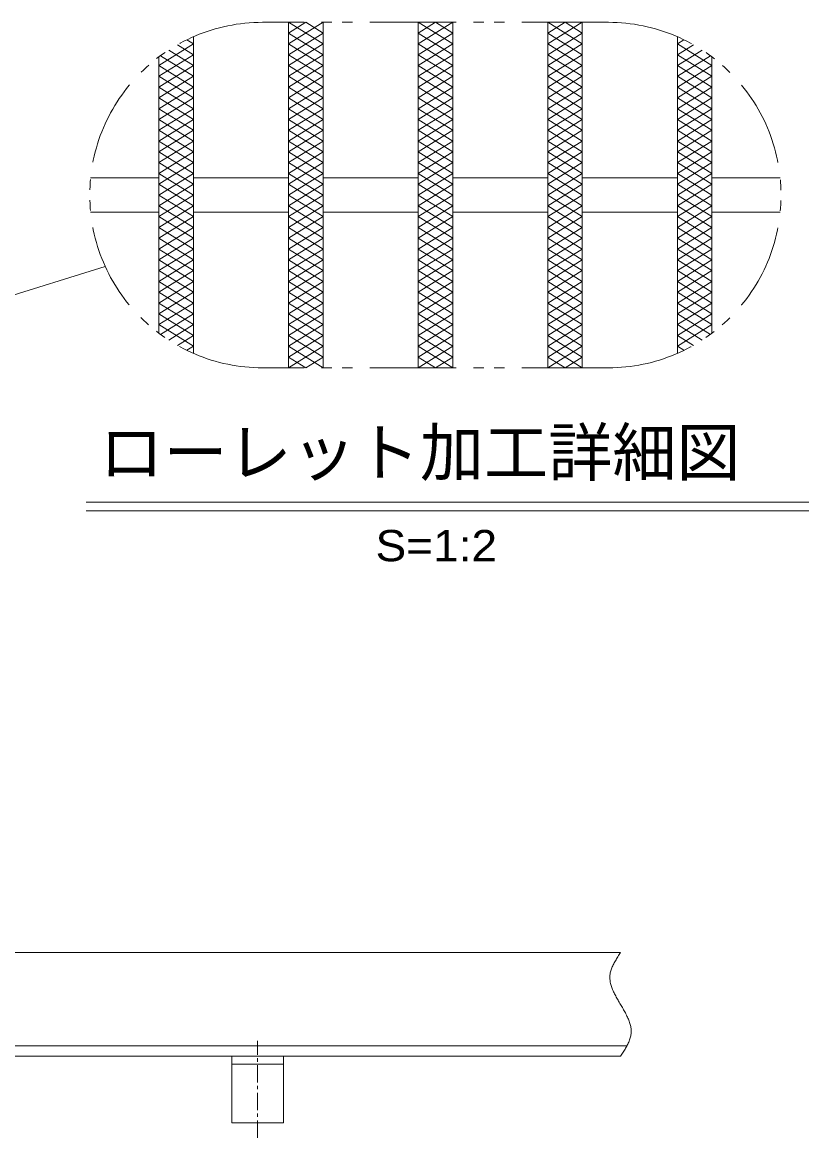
# Model space of a CAD drawing. Units: millimetres, scale not verified. Extents: x -1050 to 1050, y -742 to 742.
# Drawn here: x 236.5 to 464, y 53.9 to 376.7 of the extents above; entities that cross this region are included whole.
import ezdxf
from ezdxf.enums import TextEntityAlignment as Align

# ---------------------------------------------------------------- set-up
doc = ezdxf.new("R2010")
doc.units = ezdxf.units.MM
doc.header["$LTSCALE"] = 5
doc.linetypes.add('CHAIN1', pattern=[8, 5, -1, 1, -1])
doc.linetypes.add('DOUBLE_CHAIN1', pattern=[8.8, 5, -1, 0.6, -0.6, 0.6, -1])
for name, color, linetype, lineweight in [('0-1_寸法注釈', 2, 'Continuous', 9), ('0-2_想像線', 134, 'DOUBLE_CHAIN1', 9), ('0-3_ハッチング', 4, 'Continuous', 9), ('0-6_枠', 7, 'Continuous', 9), ('0-7_蓋', 5, 'Continuous', 9), ('0-8_アンカー', 7, 'Continuous', 9)]:
    doc.layers.add(name, color=color, linetype=linetype, lineweight=lineweight)
doc.styles.add('HG丸ｺﾞｼｯｸM-PRO', font='')
doc.styles.get('HG丸ｺﾞｼｯｸM-PRO').set_extended_font_data('HG丸ｺﾞｼｯｸM-PRO')

# ---------------------------------------------------------------- blocks, each defined once
blk = doc.blocks.new('A$C5D7C781A')
at = {"layer": '0-8_アンカー', "color": 6, "linetype": 'CHAIN1'}
blk.add_line((37.5, 140.11), (37.5, 0), dxfattribs=at)
at = {"layer": '0-8_アンカー'}
for p, q in [((0, 118.78), (0, 22.26)), ((0, 118.78), (75, 118.78)), ((75, 118.78), (75, 22.26)), ((75, 33.76), (0, 33.76)), ((0, 22.26), (75, 22.26))]:
    blk.add_line(p, q, dxfattribs=at)

msp = doc.modelspace()

# ---------------------------------------------------------------- linework, layer by layer
at = {"layer": '0-1_寸法注釈'}
for p, q in [((260.477, 306.055), (134.793, 267.208)), ((254.95, 237.836), (463.989, 237.836)), ((254.95, 235.336), (463.989, 235.336))]:
    msp.add_line(p, q, dxfattribs=at)
at = {"layer": '0-2_想像線'}
for p, q in [((405.994, 376.746), (305.994, 376.746)), ((405.994, 276.746), (305.994, 276.746))]:
    msp.add_line(p, q, dxfattribs=at)
for points in [[(409.55, 107.475), (409.359, 107.182), (409.169, 106.888), (408.98, 106.595), (408.792, 106.301), (408.608, 106.007), (408.427, 105.714), (408.249, 105.42), (408.076, 105.126), (407.909, 104.831), (407.747, 104.537), (407.592, 104.242), (407.443, 103.947), (407.303, 103.652), (407.171, 103.357), (407.048, 103.061), (406.935, 102.765), (406.832, 102.468), (406.741, 102.172), (406.661, 101.874), (406.593, 101.577), (406.538, 101.279), (406.497, 100.98), (406.47, 100.681), (406.458, 100.381), (406.46, 100.081), (406.476, 99.781), (406.505, 99.48), (406.547, 99.178), (406.601, 98.876), (406.666, 98.574), (406.743, 98.272), (406.829, 97.969), (406.926, 97.665), (407.032, 97.362), (407.147, 97.058), (407.27, 96.753), (407.401, 96.449), (407.538, 96.144), (407.683, 95.839)], [(407.683, 95.839), (407.833, 95.534), (407.989, 95.229), (408.15, 94.923), (408.316, 94.617), (408.485, 94.312), (408.657, 94.006), (408.833, 93.7), (409.01, 93.394), (409.189, 93.087), (409.369, 92.781), (409.55, 92.475)], [(411.417, 89.111), (411.267, 89.416), (411.111, 89.721), (410.95, 90.027), (410.784, 90.333), (410.615, 90.638), (410.443, 90.944), (410.267, 91.25), (410.09, 91.556), (409.911, 91.863), (409.731, 92.169), (409.55, 92.475), (409.55, 92.475)], [(409.55, 77.475), (409.741, 77.768), (409.931, 78.062), (410.12, 78.355), (410.308, 78.649), (410.492, 78.943), (410.673, 79.236), (410.851, 79.53), (411.024, 79.824), (411.191, 80.119), (411.353, 80.413), (411.508, 80.708), (411.657, 81.003), (411.797, 81.298), (411.929, 81.593), (412.052, 81.889), (412.165, 82.185), (412.268, 82.481), (412.359, 82.778), (412.439, 83.076), (412.507, 83.373), (412.562, 83.671), (412.603, 83.97), (412.63, 84.269), (412.642, 84.569), (412.64, 84.869), (412.624, 85.169), (412.595, 85.47), (412.553, 85.772), (412.499, 86.074), (412.434, 86.376), (412.358, 86.678), (412.271, 86.981), (412.174, 87.285), (412.068, 87.588), (411.953, 87.892), (411.83, 88.197), (411.699, 88.501), (411.562, 88.806), (411.417, 89.111)]]:
    msp.add_lwpolyline(points, dxfattribs=at)
for centre, start, end in [((305.994, 326.746), 90, 270), ((405.994, 326.746), 270, 90)]:
    msp.add_arc(centre, 50, start, end, dxfattribs=at)
at = {"layer": '0-3_ハッチング'}
for p, q in [((313.494, 370.496), (323.494, 376.746)), ((313.494, 376.746), (323.494, 370.496)), ((313.494, 373.621), (318.494, 376.746)), ((318.494, 376.746), (323.494, 373.621)), ((350.994, 370.496), (360.994, 376.746)), ((350.994, 376.746), (360.994, 370.496)), ((350.994, 373.621), (355.994, 376.746)), ((355.994, 376.746), (360.994, 373.621)), ((388.494, 370.496), (398.494, 376.746)), ((388.494, 376.746), (398.494, 370.496)), ((388.494, 373.621), (393.494, 376.746)), ((393.494, 376.746), (398.494, 373.621)), ((284.084, 371.69), (285.994, 370.496)), ((313.494, 367.371), (323.494, 373.621)), ((313.494, 373.621), (323.494, 367.371)), ((350.994, 367.371), (360.994, 373.621)), ((350.994, 373.621), (360.994, 367.371)), ((388.494, 367.371), (398.494, 373.621)), ((388.494, 373.621), (398.494, 367.371)), ((425.994, 370.496), (427.905, 371.69)), ((275.994, 364.246), (285.994, 370.496)), ((278.83, 368.723), (285.994, 364.246)), ((281.369, 370.261), (285.994, 367.371)), ((313.494, 364.246), (323.494, 370.496)), ((313.494, 370.496), (323.494, 364.246)), ((350.994, 364.246), (360.994, 370.496)), ((350.994, 370.496), (360.994, 364.246)), ((388.494, 364.246), (398.494, 370.496)), ((388.494, 370.496), (398.494, 364.246)), ((425.994, 370.496), (435.994, 364.246)), ((425.994, 367.371), (430.619, 370.261)), ((425.994, 364.246), (433.159, 368.723)), ((275.994, 361.121), (285.994, 367.371)), ((276.452, 367.085), (285.994, 361.121)), ((313.494, 361.121), (323.494, 367.371)), ((313.494, 367.371), (323.494, 361.121)), ((350.994, 361.121), (360.994, 367.371)), ((350.994, 367.371), (360.994, 361.121)), ((388.494, 361.121), (398.494, 367.371)), ((388.494, 367.371), (398.494, 361.121)), ((425.994, 367.371), (435.994, 361.121)), ((425.994, 361.121), (435.537, 367.085)), ((275.994, 364.246), (285.994, 357.996)), ((275.994, 357.996), (285.994, 364.246)), ((313.494, 364.246), (323.494, 357.996)), ((313.494, 357.996), (323.494, 364.246)), ((350.994, 364.246), (360.994, 357.996)), ((350.994, 357.996), (360.994, 364.246)), ((388.494, 364.246), (398.494, 357.996)), ((388.494, 357.996), (398.494, 364.246)), ((425.994, 364.246), (435.994, 357.996)), ((425.994, 357.996), (435.994, 364.246)), ((275.994, 361.121), (285.994, 354.871)), ((275.994, 354.871), (285.994, 361.121)), ((313.494, 361.121), (323.494, 354.871)), ((313.494, 354.871), (323.494, 361.121)), ((350.994, 361.121), (360.994, 354.871)), ((350.994, 354.871), (360.994, 361.121)), ((388.494, 361.121), (398.494, 354.871)), ((388.494, 354.871), (398.494, 361.121)), ((425.994, 361.121), (435.994, 354.871)), ((425.994, 354.871), (435.994, 361.121)), ((275.994, 357.996), (285.994, 351.746)), ((275.994, 351.746), (285.994, 357.996)), ((313.494, 357.996), (323.494, 351.746)), ((313.494, 351.746), (323.494, 357.996)), ((350.994, 357.996), (360.994, 351.746)), ((350.994, 351.746), (360.994, 357.996)), ((388.494, 357.996), (398.494, 351.746)), ((388.494, 351.746), (398.494, 357.996)), ((425.994, 357.996), (435.994, 351.746)), ((425.994, 351.746), (435.994, 357.996)), ((275.994, 354.871), (285.994, 348.621)), ((275.994, 348.621), (285.994, 354.871)), ((313.494, 354.871), (323.494, 348.621)), ((313.494, 348.621), (323.494, 354.871)), ((350.994, 354.871), (360.994, 348.621)), ((350.994, 348.621), (360.994, 354.871)), ((388.494, 354.871), (398.494, 348.621)), ((388.494, 348.621), (398.494, 354.871)), ((425.994, 354.871), (435.994, 348.621)), ((425.994, 348.621), (435.994, 354.871)), ((275.994, 351.746), (285.994, 345.496)), ((275.994, 345.496), (285.994, 351.746)), ((313.494, 345.496), (323.494, 351.746)), ((313.494, 351.746), (323.494, 345.496)), ((350.994, 351.746), (360.994, 345.496)), ((350.994, 345.496), (360.994, 351.746)), ((388.494, 351.746), (398.494, 345.496)), ((388.494, 345.496), (398.494, 351.746)), ((425.994, 351.746), (435.994, 345.496)), ((425.994, 345.496), (435.994, 351.746)), ((275.994, 348.621), (285.994, 342.371)), ((275.994, 342.371), (285.994, 348.621)), ((275.994, 339.246), (285.994, 345.496)), ((275.994, 345.496), (285.994, 339.246)), ((313.494, 348.621), (323.494, 342.371)), ((313.494, 342.371), (323.494, 348.621)), ((313.494, 339.246), (323.494, 345.496)), ((313.494, 345.496), (323.494, 339.246)), ((350.994, 348.621), (360.994, 342.371)), ((350.994, 342.371), (360.994, 348.621)), ((350.994, 339.246), (360.994, 345.496)), ((350.994, 345.496), (360.994, 339.246)), ((388.494, 348.621), (398.494, 342.371)), ((388.494, 342.371), (398.494, 348.621)), ((388.494, 339.246), (398.494, 345.496)), ((388.494, 345.496), (398.494, 339.246)), ((425.994, 348.621), (435.994, 342.371)), ((425.994, 342.371), (435.994, 348.621)), ((425.994, 339.246), (435.994, 345.496)), ((425.994, 345.496), (435.994, 339.246)), ((275.994, 336.121), (285.994, 342.371)), ((275.994, 342.371), (285.994, 336.121)), ((313.494, 336.121), (323.494, 342.371)), ((313.494, 342.371), (323.494, 336.121)), ((350.994, 336.121), (360.994, 342.371)), ((350.994, 342.371), (360.994, 336.121)), ((388.494, 336.121), (398.494, 342.371)), ((388.494, 342.371), (398.494, 336.121)), ((425.994, 336.121), (435.994, 342.371)), ((425.994, 342.371), (435.994, 336.121)), ((275.994, 332.996), (285.994, 339.246)), ((275.994, 339.246), (285.994, 332.996)), ((313.494, 332.996), (323.494, 339.246)), ((313.494, 339.246), (323.494, 332.996)), ((350.994, 332.996), (360.994, 339.246)), ((350.994, 339.246), (360.994, 332.996)), ((388.494, 332.996), (398.494, 339.246)), ((388.494, 339.246), (398.494, 332.996)), ((425.994, 332.996), (435.994, 339.246)), ((425.994, 339.246), (435.994, 332.996)), ((275.994, 329.871), (285.994, 336.121)), ((275.994, 336.121), (285.994, 329.871)), ((313.494, 329.871), (323.494, 336.121)), ((313.494, 336.121), (323.494, 329.871)), ((350.994, 329.871), (360.994, 336.121)), ((350.994, 336.121), (360.994, 329.871)), ((388.494, 329.871), (398.494, 336.121)), ((388.494, 336.121), (398.494, 329.871)), ((425.994, 329.871), (435.994, 336.121)), ((425.994, 336.121), (435.994, 329.871)), ((275.994, 326.746), (285.994, 332.996)), ((275.994, 332.996), (285.994, 326.746)), ((313.494, 326.746), (323.494, 332.996)), ((313.494, 332.996), (323.494, 326.746)), ((350.994, 326.746), (360.994, 332.996)), ((350.994, 332.996), (360.994, 326.746)), ((388.494, 326.746), (398.494, 332.996)), ((388.494, 332.996), (398.494, 326.746)), ((425.994, 326.746), (435.994, 332.996)), ((425.994, 332.996), (435.994, 326.746)), ((275.994, 323.621), (285.994, 329.871)), ((275.994, 329.871), (285.994, 323.621)), ((313.494, 323.621), (323.494, 329.871)), ((313.494, 329.871), (323.494, 323.621)), ((350.994, 323.621), (360.994, 329.871)), ((350.994, 329.871), (360.994, 323.621)), ((388.494, 323.621), (398.494, 329.871)), ((388.494, 329.871), (398.494, 323.621)), ((425.994, 323.621), (435.994, 329.871)), ((425.994, 329.871), (435.994, 323.621)), ((275.994, 320.496), (285.994, 326.746)), ((275.994, 326.746), (285.994, 320.496)), ((313.494, 320.496), (323.494, 326.746)), ((313.494, 326.746), (323.494, 320.496)), ((350.994, 320.496), (360.994, 326.746)), ((350.994, 326.746), (360.994, 320.496)), ((388.494, 320.496), (398.494, 326.746)), ((388.494, 326.746), (398.494, 320.496)), ((425.994, 320.496), (435.994, 326.746)), ((425.994, 326.746), (435.994, 320.496)), ((275.994, 317.371), (285.994, 323.621)), ((275.994, 323.621), (285.994, 317.371)), ((313.494, 317.371), (323.494, 323.621)), ((313.494, 323.621), (323.494, 317.371)), ((350.994, 317.371), (360.994, 323.621)), ((350.994, 323.621), (360.994, 317.371)), ((388.494, 317.371), (398.494, 323.621)), ((388.494, 323.621), (398.494, 317.371)), ((425.994, 317.371), (435.994, 323.621)), ((425.994, 323.621), (435.994, 317.371)), ((275.994, 314.246), (285.994, 320.496)), ((275.994, 320.496), (285.994, 314.246)), ((313.494, 314.246), (323.494, 320.496)), ((313.494, 320.496), (323.494, 314.246)), ((350.994, 314.246), (360.994, 320.496)), ((350.994, 320.496), (360.994, 314.246)), ((388.494, 314.246), (398.494, 320.496)), ((388.494, 320.496), (398.494, 314.246)), ((425.994, 314.246), (435.994, 320.496)), ((425.994, 320.496), (435.994, 314.246)), ((275.994, 311.121), (285.994, 317.371)), ((275.994, 317.371), (285.994, 311.121)), ((313.494, 311.121), (323.494, 317.371)), ((313.494, 317.371), (323.494, 311.121)), ((350.994, 311.121), (360.994, 317.371)), ((350.994, 317.371), (360.994, 311.121)), ((388.494, 311.121), (398.494, 317.371)), ((388.494, 317.371), (398.494, 311.121)), ((425.994, 311.121), (435.994, 317.371)), ((425.994, 317.371), (435.994, 311.121)), ((275.994, 307.996), (285.994, 314.246)), ((275.994, 314.246), (285.994, 307.996)), ((313.494, 307.996), (323.494, 314.246)), ((313.494, 314.246), (323.494, 307.996)), ((350.994, 307.996), (360.994, 314.246)), ((350.994, 314.246), (360.994, 307.996)), ((388.494, 307.996), (398.494, 314.246)), ((388.494, 314.246), (398.494, 307.996)), ((425.994, 307.996), (435.994, 314.246)), ((425.994, 314.246), (435.994, 307.996)), ((275.994, 304.871), (285.994, 311.121)), ((275.994, 311.121), (285.994, 304.871)), ((313.494, 304.871), (323.494, 311.121)), ((313.494, 311.121), (323.494, 304.871)), ((350.994, 304.871), (360.994, 311.121)), ((350.994, 311.121), (360.994, 304.871)), ((388.494, 304.871), (398.494, 311.121)), ((388.494, 311.121), (398.494, 304.871)), ((425.994, 304.871), (435.994, 311.121)), ((425.994, 311.121), (435.994, 304.871)), ((275.994, 301.746), (285.994, 307.996)), ((275.994, 307.996), (285.994, 301.746)), ((313.494, 301.746), (323.494, 307.996)), ((313.494, 307.996), (323.494, 301.746)), ((350.994, 301.746), (360.994, 307.996)), ((350.994, 307.996), (360.994, 301.746)), ((388.494, 301.746), (398.494, 307.996)), ((388.494, 307.996), (398.494, 301.746)), ((425.994, 301.746), (435.994, 307.996)), ((425.994, 307.996), (435.994, 301.746)), ((275.994, 304.871), (285.994, 298.621)), ((275.994, 298.621), (285.994, 304.871)), ((313.494, 304.871), (323.494, 298.621)), ((313.494, 298.621), (323.494, 304.871)), ((350.994, 304.871), (360.994, 298.621)), ((350.994, 298.621), (360.994, 304.871)), ((388.494, 304.871), (398.494, 298.621)), ((388.494, 298.621), (398.494, 304.871)), ((425.994, 304.871), (435.994, 298.621)), ((425.994, 298.621), (435.994, 304.871)), ((275.994, 301.746), (285.994, 295.496)), ((275.994, 295.496), (285.994, 301.746)), ((313.494, 301.746), (323.494, 295.496)), ((313.494, 295.496), (323.494, 301.746)), ((350.994, 301.746), (360.994, 295.496)), ((350.994, 295.496), (360.994, 301.746)), ((388.494, 301.746), (398.494, 295.496)), ((388.494, 295.496), (398.494, 301.746)), ((425.994, 301.746), (435.994, 295.496)), ((425.994, 295.496), (435.994, 301.746)), ((275.994, 298.621), (285.994, 292.371)), ((275.994, 292.371), (285.994, 298.621)), ((313.494, 298.621), (323.494, 292.371)), ((313.494, 292.371), (323.494, 298.621)), ((350.994, 298.621), (360.994, 292.371)), ((350.994, 292.371), (360.994, 298.621)), ((388.494, 298.621), (398.494, 292.371)), ((388.494, 292.371), (398.494, 298.621)), ((425.994, 298.621), (435.994, 292.371)), ((425.994, 292.371), (435.994, 298.621)), ((275.994, 295.496), (285.994, 289.246)), ((275.994, 289.246), (285.994, 295.496)), ((313.494, 295.496), (323.494, 289.246)), ((313.494, 289.246), (323.494, 295.496)), ((350.994, 295.496), (360.994, 289.246)), ((350.994, 289.246), (360.994, 295.496)), ((388.494, 295.496), (398.494, 289.246)), ((388.494, 289.246), (398.494, 295.496)), ((425.994, 295.496), (435.994, 289.246)), ((425.994, 289.246), (435.994, 295.496)), ((275.994, 292.371), (285.994, 286.121)), ((276.452, 286.407), (285.994, 292.371)), ((313.494, 292.371), (323.494, 286.121)), ((313.494, 286.121), (323.494, 292.371)), ((350.994, 292.371), (360.994, 286.121)), ((350.994, 286.121), (360.994, 292.371)), ((388.494, 292.371), (398.494, 286.121)), ((388.494, 286.121), (398.494, 292.371)), ((425.994, 292.371), (435.537, 286.407)), ((425.994, 286.121), (435.994, 292.371)), ((275.994, 289.246), (285.994, 282.996)), ((278.83, 284.768), (285.994, 289.246)), ((313.494, 289.246), (323.494, 282.996)), ((313.494, 282.996), (323.494, 289.246)), ((350.994, 289.246), (360.994, 282.996)), ((350.994, 282.996), (360.994, 289.246)), ((388.494, 289.246), (398.494, 282.996)), ((388.494, 282.996), (398.494, 289.246)), ((425.994, 282.996), (435.994, 289.246)), ((425.994, 289.246), (433.159, 284.768)), ((281.369, 283.23), (285.994, 286.121)), ((313.494, 286.121), (323.494, 279.871)), ((313.494, 279.871), (323.494, 286.121)), ((350.994, 286.121), (360.994, 279.871)), ((350.994, 279.871), (360.994, 286.121)), ((388.494, 286.121), (398.494, 279.871)), ((388.494, 279.871), (398.494, 286.121)), ((425.994, 286.121), (430.619, 283.23)), ((284.084, 281.802), (285.994, 282.996)), ((313.494, 282.996), (323.494, 276.746)), ((313.494, 276.746), (323.494, 282.996)), ((350.994, 282.996), (360.994, 276.746)), ((350.994, 276.746), (360.994, 282.996)), ((388.494, 282.996), (398.494, 276.746)), ((388.494, 276.746), (398.494, 282.996)), ((425.994, 282.996), (427.905, 281.802)), ((313.494, 279.871), (318.494, 276.746)), ((318.494, 276.746), (323.494, 279.871)), ((350.994, 279.871), (355.994, 276.746)), ((355.994, 276.746), (360.994, 279.871)), ((388.494, 279.871), (393.494, 276.746)), ((393.494, 276.746), (398.494, 279.871))]:
    msp.add_line(p, q, dxfattribs=at)
at = {"layer": '0-6_枠'}
for p, q in [((204.55, 107.475), (409.55, 107.475)), ((-792.45, 80.475), (411.386, 80.475)), ((-795.45, 77.475), (409.55, 77.475))]:
    msp.add_line(p, q, dxfattribs=at)
at = {"layer": '0-7_蓋'}
for p, q in [((313.494, 376.746), (313.494, 276.746)), ((313.494, 376.746), (313.494, 276.746)), ((323.494, 376.746), (323.494, 276.746)), ((323.494, 376.746), (323.494, 276.746)), ((350.994, 376.746), (350.994, 276.746)), ((350.994, 376.746), (350.994, 276.746)), ((360.994, 376.746), (360.994, 276.746)), ((360.994, 376.746), (360.994, 276.746)), ((388.494, 376.746), (388.494, 276.746)), ((388.494, 376.746), (388.494, 276.746)), ((398.494, 376.746), (398.494, 276.746)), ((398.494, 376.746), (398.494, 276.746)), ((285.994, 372.571), (285.994, 280.92)), ((285.994, 372.571), (285.994, 280.92)), ((425.994, 372.571), (425.994, 280.92)), ((425.994, 372.571), (425.994, 280.92)), ((275.994, 366.746), (275.994, 286.746)), ((275.994, 366.746), (275.994, 286.746)), ((435.994, 366.746), (435.994, 286.746)), ((435.994, 366.746), (435.994, 286.746)), ((256.245, 331.746), (275.994, 331.746)), ((285.994, 331.746), (313.494, 331.746)), ((323.494, 331.746), (350.994, 331.746)), ((360.994, 331.746), (388.494, 331.746)), ((398.494, 331.746), (425.994, 331.746)), ((435.994, 331.746), (455.744, 331.746)), ((256.245, 321.746), (275.994, 321.746)), ((285.994, 321.746), (313.494, 321.746)), ((323.494, 321.746), (350.994, 321.746)), ((360.994, 321.746), (388.494, 321.746)), ((398.494, 321.746), (425.994, 321.746)), ((435.994, 321.746), (455.744, 321.746))]:
    msp.add_line(p, q, dxfattribs=at)

# ---------------------------------------------------------------- block references
at = {"layer": '0-8_アンカー', "xscale": -0.2, "yscale": 0.2, "rotation": 180}
msp.add_blockref('A$C5D7C781A', (297.05, 81.927), dxfattribs=at)

# ---------------------------------------------------------------- texts
at = {"layer": '0-1_寸法注釈', "color": 7, "style": 'HG丸ｺﾞｼｯｸM-PRO'}
msp.add_text('ローレット加工詳細図', height=13.6, dxfattribs=at).set_placement((258.763, 241.408), align=Align.BOTTOM_LEFT)
at = {"layer": '0-1_寸法注釈', "color": 7, "style": 'HG丸ｺﾞｼｯｸM-PRO', "width": 1.1}
msp.add_text('S=1:2', height=9.054, dxfattribs=at).set_placement((338.662, 218.04), align=Align.BOTTOM_LEFT)

doc.saveas('drawing.dxf')
